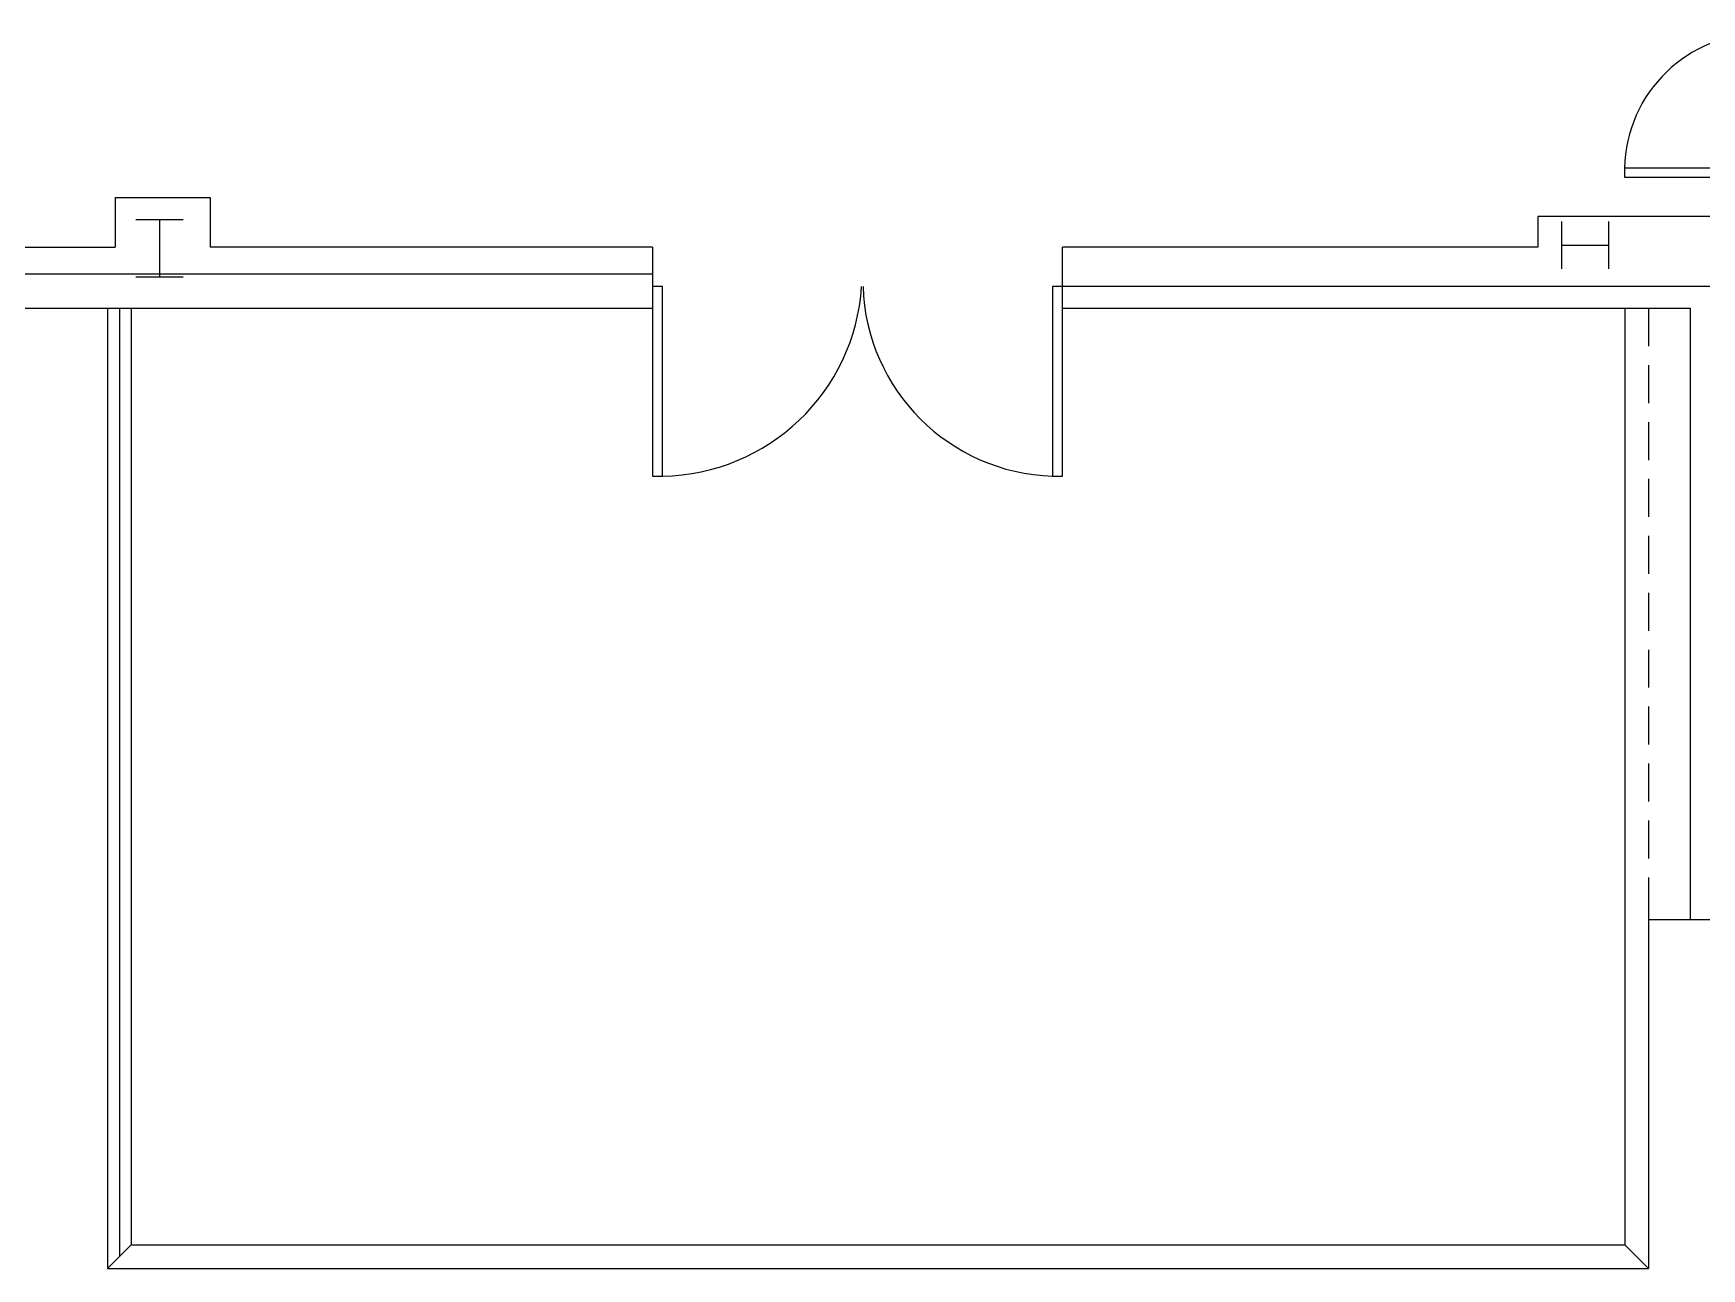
# Model space of a CAD drawing. Header units: inches. Extents: x -993 to 4309, y -3 to 2487.
# Drawn here: x 2327.3 to 2749.4, y 1615.1 to 1927.7 of the extents above; entities that cross this region are included whole.
import ezdxf

# ---------------------------------------------------------------- set-up
doc = ezdxf.new("R2010")
doc.units = ezdxf.units.IN
doc.header["$LTSCALE"] = 96
doc.header["$MEASUREMENT"] = 0
doc.linetypes.add('LD7', pattern=[0.15, 0.1, -0.05])
for name, color, linetype in [('A-DOOR', 4, 'CONTINUOUS'), ('A-GLAZ', 3, 'CONTINUOUS'), ('A-WALL', 5, 'CONTINUOUS'), ('S-COLS', 6, 'CONTINUOUS')]:
    doc.layers.add(name, color=color, linetype=linetype)

msp = doc.modelspace()

# ---------------------------------------------------------------- linework, layer by layer
at = {"layer": 'A-DOOR'}
for p, q in [((2729.93, 1893.55), (2729.93, 1891.34)), ((2765.13, 1893.55), (2729.93, 1893.55)), ((2729.93, 1891.34), (2765.13, 1891.34)), ((2486.5, 1863.64), (2483.99, 1863.64)), ((2483.99, 1863.64), (2483.99, 1815.66)), ((2486.5, 1815.66), (2486.5, 1863.64)), ((2587.72, 1863.64), (2585.21, 1863.64)), ((2585.21, 1863.64), (2585.21, 1815.66)), ((2587.72, 1815.66), (2587.72, 1863.64)), ((2483.99, 1815.66), (2486.5, 1815.66)), ((2585.21, 1815.66), (2587.72, 1815.66))]:
    msp.add_line(p, q, dxfattribs=at)
for centre, radius, start, end in [((2764.68, 1892.94), 34.75, 89.2569, 178.9981), ((2485.68, 1866.95), 51.3, 270.9158, 356.2931), ((2586.76, 1865.19), 49.56, 181.7984, 268.2106)]:
    msp.add_arc(centre, radius, start, end, dxfattribs=at)
at = {"layer": 'A-GLAZ'}
for p, q in [((2346.09, 1858.14), (2346.09, 1615.14)), ((2349.14, 1858.14), (2349.14, 1618.18)), ((2352.09, 1858.14), (2352.09, 1621.14)), ((2729.97, 1858.14), (2729.97, 1621.14)), ((2735.97, 1705.14), (2735.97, 1615.14)), ((3497.65, 1703.39), (2735.97, 1703.39)), ((2352.09, 1621.14), (2346.09, 1615.14)), ((2352.09, 1621.14), (2729.97, 1621.14)), ((2729.97, 1621.14), (2735.97, 1615.14)), ((2346.09, 1615.14), (2735.97, 1615.14))]:
    msp.add_line(p, q, dxfattribs=at)
at = {"layer": 'A-WALL'}
for p, q in [((2348.02, 1886.14), (2372.02, 1886.14)), ((2348.02, 1886.14), (2348.02, 1873.57)), ((2372.02, 1886.14), (2372.02, 1873.57)), ((2707.98, 1881.39), (2707.98, 1873.57)), ((2776.62, 1881.39), (2707.98, 1881.39)), ((2313.77, 1873.57), (2348.02, 1873.57)), ((2483.99, 1873.57), (2372.02, 1873.57)), ((2483.99, 1873.57), (2483.99, 1863.64)), ((2707.98, 1873.57), (2587.72, 1873.57)), ((2587.72, 1863.64), (2587.72, 1873.57)), ((2313.77, 1866.81), (2483.99, 1866.81)), ((2752.47, 1863.64), (2587.72, 1863.64)), ((2313.77, 1858.14), (2353.15, 1858.14)), ((2352.09, 1858.14), (2483.99, 1858.14)), ((2587.72, 1858.14), (2746.47, 1858.14)), ((2746.47, 1858.14), (2746.47, 1703.39))]:
    msp.add_line(p, q, dxfattribs=at)
at = {"layer": 'A-WALL', "linetype": 'LD7'}
msp.add_line((2735.97, 1858.14), (2735.97, 1705.14), dxfattribs=at)
at = {"layer": 'S-COLS'}
for p, q in [((2353.21, 1880.61), (2365.21, 1880.61)), ((2359.21, 1880.61), (2359.21, 1866.05)), ((2713.97, 1880.13), (2713.97, 1868.14)), ((2725.97, 1868.14), (2725.97, 1880.13)), ((2713.97, 1874.14), (2725.97, 1874.14)), ((2353.21, 1866.05), (2365.21, 1866.05))]:
    msp.add_line(p, q, dxfattribs=at)

doc.saveas('drawing.dxf')
